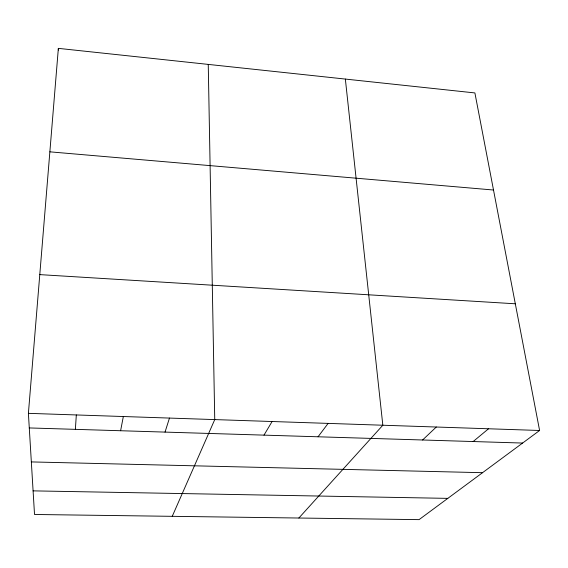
<?xml version="1.0" encoding="UTF-8"?>
<svg xmlns="http://www.w3.org/2000/svg" width="568" height="568" viewBox="0 0 568 568"><rect width="100%" height="100%" fill="white"/><g stroke="black" fill="none" stroke-linecap="round" stroke-linejoin="round"><path stroke-width="0.85" d="M58.341 50.083L58.355 48.365L474.898 92.932L539.6 430.487L419.063 519.635L34.52 514.48L28.4 413.341L58.355 48.365M75.367 429.351L76.325 414.945M120.608 430.736L123.341 416.521M165.032 432.099L169.47 418.069M172.246 516.326L214.747 419.589L208.25 64.404M263.985 435.131L272.107 421.513M318.052 436.785L328.119 423.394M298.867 518.023L382.832 425.233L345.351 79.073M422.592 439.994L436.288 427.022M473.151 441.542L488.53 428.776M33.093 490.866L447.811 498.37M31.339 461.919L482.544 472.69M29.28 427.938L522.61 443.054M28.4 413.341L539.6 430.487M39.788 274.614L515.311 303.795M49.863 151.833L493.507 190.017"/></g></svg>
